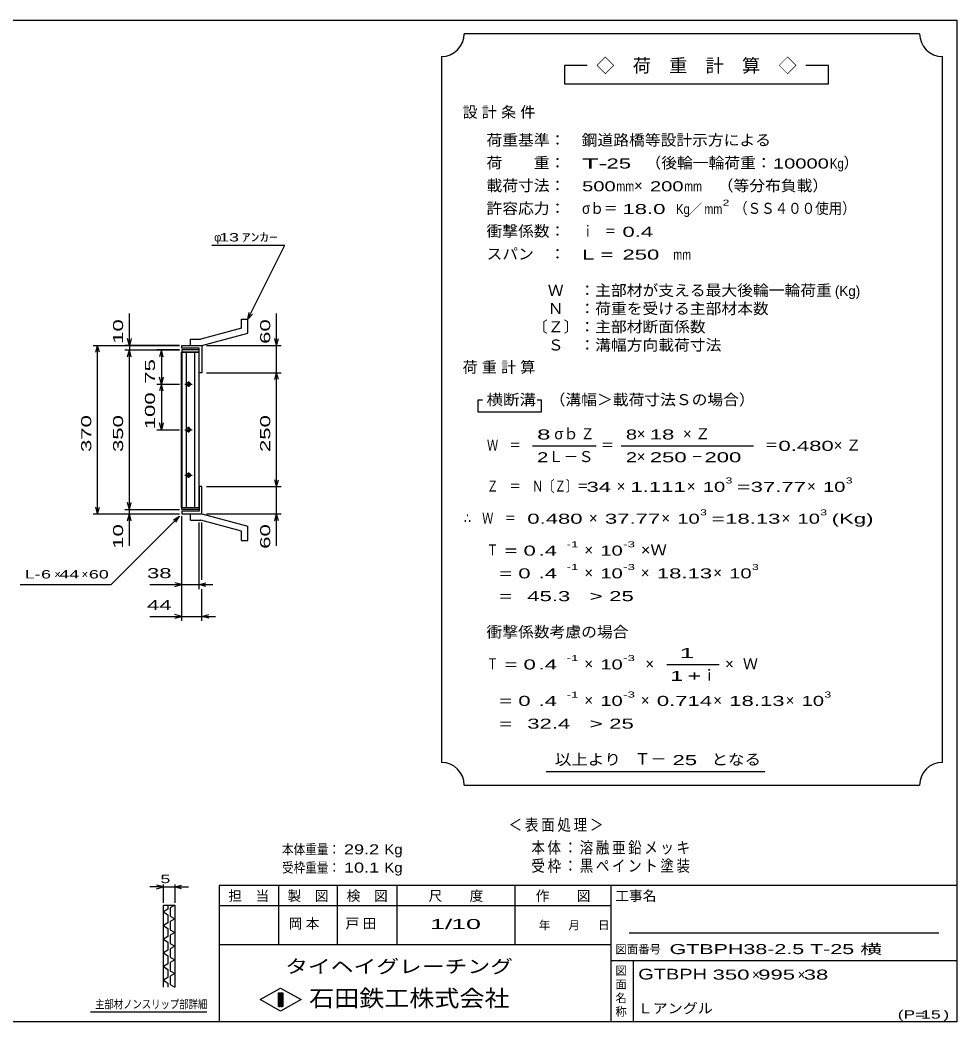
# Model space of a CAD drawing. Units: millimetres, scale not verified. Extents: x -1820 to 1731, y -1282 to 1054.
# Drawn here: x -326 to 1731, y -1146 to 1054 of the extents above; entities that cross this region are included whole.
import ezdxf
from ezdxf.enums import TextEntityAlignment as Align

# ---------------------------------------------------------------- set-up
doc = ezdxf.new("R2010")
doc.units = ezdxf.units.MM
doc.header["$LTSCALE"] = 10
for name, color, linetype, lineweight in [('0_2', 150, 'Continuous', 25), ('16', 3, 'Continuous', 25), ('19', 6, 'Continuous', 25), ('22', 4, 'Continuous', 25), ('24', 2, 'Continuous', 25), ('32', 4, 'Continuous', 25)]:
    doc.layers.add(name, color=color, linetype=linetype, lineweight=lineweight)
doc.styles.add('ベクトル', font='')
doc.styles.get('ベクトル').set_extended_font_data('ベクトル')

msp = doc.modelspace()

# ---------------------------------------------------------------- linework, layer by layer
at = {"layer": '0_2'}
for p, q in [((-1729, 1053.5), (1731, 1053.5)), ((1731, 1053.5), (1731, -1146.5)), ((1731, -846.5), (111, -846.5)), ((111, -846.5), (111, -1146.5)), ((241, -846.5), (241, -976.5)), ((371, -976.5), (371, -846.5)), ((501, -846.5), (501, -976.5)), ((761, -976.5), (761, -846.5)), ((971, -846.5), (971, -1146.5)), ((971, -891.5), (111, -891.5)), ((1691, -951.5), (1011, -951.5)), ((111, -976.5), (971, -976.5)), ((971, -1011.5), (1731, -1011.5)), ((1021, -1146.5), (1021, -1011.5)), ((201, -1097.5), (246, -1072.5)), ((246, -1072.5), (291, -1097.5)), ((246, -1122.5), (201, -1097.5)), ((241, -1082.5), (251, -1082.5)), ((241, -1112.5), (241, -1082.5)), ((241, -1082.5), (243, -1082.5)), ((243, -1082.5), (243, -1112.5)), ((245, -1112.5), (245, -1082.5)), ((245, -1082.5), (247, -1082.5)), ((291, -1097.5), (246, -1122.5)), ((247, -1082.5), (247, -1112.5)), ((249, -1112.5), (249, -1082.5)), ((249, -1082.5), (251, -1082.5)), ((251, -1082.5), (251, -1112.5)), ((251, -1082.5), (251, -1112.5)), ((251, -1112.5), (241, -1112.5)), ((243, -1112.5), (245, -1112.5)), ((247, -1112.5), (249, -1112.5)), ((1731, -1146.5), (-1729, -1146.5))]:
    msp.add_line(p, q, dxfattribs=at)
at = {"layer": '16'}
for p, q in [((28.3, -16.5), (28.3, 324.5)), ((28.3, 324.5), (29, 324.5)), ((67, 329), (29, 329)), ((29, 329), (29, 324.5)), ((29, 324.5), (67, 324.5)), ((29, 324.5), (29, -16.5)), ((67, 324.5), (29, 324.5)), ((38.5, 324.5), (38.5, -16.5)), ((57.5, -16.5), (57.5, 324.5)), ((67, 324.5), (67, 329)), ((67, -16.5), (67, 324.5)), ((35.5, 254), (51.5, 254)), ((45.5, 257), (41.5, 257)), ((41.5, 251), (45.5, 251)), ((43.5, 260), (43.5, 248)), ((35.5, 154), (51.5, 154)), ((45.5, 157), (41.5, 157)), ((43.5, 160), (43.5, 148)), ((41.5, 151), (45.5, 151)), ((35.5, 54), (51.5, 54)), ((45.5, 57), (41.5, 57)), ((41.5, 51), (45.5, 51)), ((43.5, 60), (43.5, 48)), ((29, -16.5), (28.3, -16.5)), ((29, -16.5), (67, -16.5)), ((29, -21), (29, -16.5)), ((29, -16.5), (67, -16.5)), ((67, -21), (29, -21)), ((67, -16.5), (67, -21))]:
    msp.add_line(p, q, dxfattribs=at)
for centre, radius, start, end in [((41.5, 254), 3, 90, 270), ((43.5, 254), 4, 46.6, 133.4), ((43.5, 254), 4, 226.6, 313.4), ((45.5, 254), 3, 270, 90), ((41.5, 154), 3, 90, 270), ((43.5, 154), 4, 46.6, 133.4), ((45.5, 154), 3, 270, 90), ((43.5, 154), 4, 226.6, 313.4), ((41.5, 54), 3, 90, 270), ((43.5, 54), 4, 46.6, 133.4), ((43.5, 54), 4, 226.6, 313.4), ((45.5, 54), 3, 270, 90)]:
    msp.add_arc(centre, radius, start, end, dxfattribs=at)
at = {"layer": '19'}
for p, q in [((160, 397), (174, 397)), ((160, 377), (160, 397)), ((174, 366), (174, 397)), ((160, 377), (71, 353)), ((48, 353), (71, 353)), ((48, 339), (48, 353)), ((73, 339), (174, 366)), ((29, 333), (29, 339)), ((29, 339), (72, 339)), ((67, 333), (29, 333)), ((48, 339), (73, 339)), ((67, 279), (67, 333)), ((72, 339), (73, 338)), ((73, 338), (73, 279)), ((73, 279), (67, 279)), ((73, 29), (67, 29)), ((67, 29), (67, -25)), ((73, -30), (73, 29)), ((29, -25), (29, -31)), ((67, -25), (29, -25)), ((29, -31), (72, -31)), ((48, -31), (73, -31)), ((48, -45), (48, -31)), ((72, -31), (73, -30)), ((73, -31), (174, -58)), ((48, -45), (71, -45)), ((160, -69), (71, -45)), ((174, -89), (174, -58)), ((160, -89), (160, -69)), ((160, -89), (174, -89))]:
    msp.add_line(p, q, dxfattribs=at)
at = {"layer": '22'}
for p, q in [((95, 559), (255, 559)), ((174, 397), (255, 559)), ((-86, 339), (-86, 409)), ((174, 397), (177, 411.6)), ((174, 397), (184, 408)), ((237, 339), (237, 409)), ((-86, 339), (-90, 354)), ((-82, 354), (-86, 339)), ((237, 339), (233, 354)), ((237, 339), (241, 354)), ((-166, 339), (24, 339)), ((-160, 324), (-156, 339)), ((-152, 324), (-156, 339)), ((-156, -31), (-156, 339)), ((24, 339), (-96, 339)), ((-86, 339), (-86, 329)), ((83, 339), (247, 339)), ((237, 279), (237, 339)), ((-96, 329), (24, 329)), ((-90, 314), (-86, 329)), ((-82, 314), (-86, 329)), ((-86, -21), (-86, 329)), ((24, 329), (-26, 329)), ((-16, 329), (-20, 314)), ((-12, 314), (-16, 329)), ((-16, 329), (-16, 254)), ((-16, 254), (-20, 269)), ((-12, 269), (-16, 254)), ((83, 279), (247, 279)), ((233, 264), (237, 279)), ((241, 264), (237, 279)), ((237, 29), (237, 279)), ((-26, 254), (24, 254)), ((-16, 254), (-20, 239)), ((-12, 239), (-16, 254)), ((-16, 254), (-16, 154)), ((-26, 154), (24, 154)), ((-16, 154), (-20, 169)), ((-12, 169), (-16, 154)), ((237, 29), (233, 44)), ((237, 29), (241, 44)), ((83, 29), (247, 29)), ((237, -31), (237, 29)), ((-156, -31), (-160, -16)), ((-156, -31), (-152, -16)), ((-96, -21), (24, -21)), ((-86, -21), (-90, -6)), ((-86, -21), (-82, -6)), ((-86, -31), (-86, -21)), ((-166, -31), (24, -31)), ((-126, -186), (24, -36)), ((-96, -31), (24, -31)), ((-90, -46), (-86, -31)), ((-82, -46), (-86, -31)), ((-86, -101), (-86, -31)), ((11, -44), (24, -36)), ((16, -49), (24, -36)), ((29, -196), (29, -36)), ((29, -266), (29, -36)), ((83, -31), (247, -31)), ((233, -46), (237, -31)), ((241, -46), (237, -31)), ((237, -101), (237, -31)), ((67, -196), (67, -50)), ((73, -176), (73, -50)), ((-326, -186), (-126, -186)), ((-41, -186), (29, -186)), ((29, -186), (14, -182)), ((14, -190), (29, -186)), ((29, -186), (67, -186)), ((67, -186), (82, -182)), ((82, -190), (67, -186)), ((67, -186), (97, -186)), ((73, -266), (73, -196)), ((-41, -256), (29, -256)), ((29, -256), (14, -252)), ((14, -260), (29, -256)), ((29, -256), (73, -256)), ((73, -256), (88, -252)), ((88, -260), (73, -256)), ((73, -256), (103, -256))]:
    msp.add_line(p, q, dxfattribs=at)
at = {"layer": '24', "color": 4}
for p, q in [((1649, 1023.5), (649, 1023.5)), ((599, 973.5), (599, -576.5)), ((1699, -576.5), (1699, 973.5)), ((919, 953.5), (869, 953.5)), ((869, 953.5), (869, 913.5)), ((1449, 953.5), (1399, 953.5)), ((1449, 913.5), (1449, 953.5)), ((869, 913.5), (1449, 913.5)), ((689, 218.5), (679, 218.5)), ((679, 218.5), (679, 193.5)), ((819, 218.5), (809, 218.5)), ((819, 193.5), (819, 218.5)), ((679, 193.5), (819, 193.5)), ((799, 118.5), (939, 118.5)), ((994, 118.5), (1284, 118.5)), ((1094, -361.5), (1209, -361.5)), ((829, -596.5), (1309, -596.5)), ((649, -626.5), (1649, -626.5))]:
    msp.add_line(p, q, dxfattribs=at)
for centre, start, end in [((599, 1023.5), 270, 0), ((1699, 1023.5), 180, 270), ((599, -626.5), 0, 90), ((1699, -626.5), 90, 180)]:
    msp.add_arc(centre, 50, start, end, dxfattribs=at)
at = {"layer": '32'}
for p, q in [((-11.4, -850), (-41.4, -850)), ((-11.4, -850), (-26.4, -846)), ((-26.4, -854), (-11.4, -850)), ((-11.4, -885), (-11.4, -845)), ((-11.4, -850), (13.6, -850)), ((13.6, -845), (13.6, -885)), ((13.6, -850), (28.6, -846)), ((28.6, -854), (13.6, -850)), ((13.6, -850), (43.6, -850)), ((-11.4, -890), (13.6, -890)), ((-11.4, -1070), (-11.4, -890)), ((-1.4, -899), (-11.4, -905)), ((-1.4, -890), (-1.4, -899)), ((13.6, -890), (3.6, -896)), ((3.6, -896), (3.6, -914)), ((13.6, -890), (13.6, -1070)), ((-11.4, -905), (-1.4, -911)), ((-1.4, -911), (-1.4, -929)), ((3.6, -914), (13.6, -920)), ((13.6, -920), (3.6, -926)), ((-1.4, -929), (-11.4, -935)), ((-11.4, -935), (-1.4, -941)), ((-1.4, -941), (-1.4, -959)), ((3.6, -926), (3.6, -944)), ((3.6, -944), (13.6, -950)), ((-1.4, -959), (-11.4, -965)), ((-11.4, -965), (-1.4, -971)), ((13.6, -950), (3.6, -956)), ((3.6, -956), (3.6, -974)), ((-1.4, -989), (-11.4, -995)), ((-1.4, -971), (-1.4, -989)), ((3.6, -974), (13.6, -980)), ((13.6, -980), (3.6, -986)), ((3.6, -986), (3.6, -1004)), ((-11.4, -995), (-1.4, -1001)), ((-1.4, -1001), (-1.4, -1019)), ((3.6, -1004), (13.6, -1010)), ((13.6, -1010), (3.6, -1016)), ((-1.4, -1019), (-11.4, -1025)), ((-11.4, -1025), (-1.4, -1031)), ((-1.4, -1031), (-1.4, -1049)), ((3.6, -1016), (3.6, -1034)), ((3.6, -1034), (13.6, -1040)), ((-1.4, -1049), (-11.4, -1055)), ((-11.4, -1055), (-1.4, -1061)), ((13.6, -1040), (3.6, -1046)), ((3.6, -1046), (3.6, -1064)), ((-1.4, -1061), (-1.4, -1070)), ((3.6, -1064), (13.6, -1070)), ((83.6, -1125), (-171.4, -1125))]:
    msp.add_line(p, q, dxfattribs=at)

# ---------------------------------------------------------------- texts
at = {"layer": '0_2', "style": 'ベクトル'}
for s, height, p in [('担\u3000当', 21.99, (131, -869.5)), ('製\u3000図', 21.99, (261, -869.5)), ('検\u3000図', 21.99, (391, -869.5)), ('尺\u3000\u3000度', 21.99, (571, -869.5)), ('作\u3000\u3000図', 21.99, (806, -869.5)), ('工事名', 21.99, (981, -869.5)), ('年', 18.3, (813, -934)), ('月', 18.3, (878, -934)), ('日', 18.3, (943, -934)), ('図面番号', 18.33, (981, -987)), ('図', 18.3, (981, -1034)), ('面', 18.3, (981, -1064)), ('名', 18.3, (981, -1094)), ('称', 18.3, (981, -1124))]:
    msp.add_text(s, height=height, dxfattribs=at).set_placement(p, align=Align.MIDDLE_LEFT)
at = {"layer": '0_2', "color": 222, "style": 'ベクトル'}
for s, height, width, p in [('タイヘイグレーチング', 29.33, 1.25, (256, -1024.5)), ('石田鉄工株式会社', 36.66, 1.1, (308.5, -1094.5))]:
    msp.add_text(s, height=height, dxfattribs=dict(at, width=width)).set_placement(p, align=Align.MIDDLE_LEFT)
at = {"layer": '22', "color": 2, "style": 'ベクトル'}
for s, height, p in [('φ', 18.3, (100, 576.5)), ('×', 18.3, (-251, -163.5)), ('×', 18.3, (-191, -163.5)), ('×', 22, (1281, -1042.5)), ('×', 22, (1381, -1042.5))]:
    msp.add_text(s, height=height, dxfattribs=at).set_placement(p, align=Align.MIDDLE_LEFT)
for s, height, width, p in [(' 13 ', 18.33, 1.6, (100, 576.5)), ('ｱﾝｶｰ', 18.33, 1.6, (160, 576.5)), (' 38 ', 21.99, 1.65, (-61, -161)), ('L-', 18.33, 1.6, (-316, -163.5)), (' 6 ', 18.33, 1.6, (-291, -163.5)), (' 44 ', 18.33, 1.6, (-251, -163.5)), (' 60 ', 18.33, 1.6, (-186, -163.5)), (' 44 ', 21.99, 1.65, (-61, -231)), ('本体重量：', 21.99, 0.85, (249, -767.5)), (' 29.2', 21.99, 1.35, (374, -767.5)), ('Kg', 21.99, 1.1, (474, -767.5)), ('受枠重量：', 21.99, 0.85, (249, -807.5)), (' 10.1', 21.99, 1.35, (374, -807.5)), ('Kg', 21.99, 1.1, (474, -807.5)), ('1/', 21.99, 2, (574, -931.5)), (' 10 ', 21.99, 2, (604, -931.5)), ('GTBPH38-2.5 T-25 横            ', 21.99, 1.6, (1100, -986.5)), ('GTBPH', 23.46, 1.4, (1031, -1041.5)), (' 350 ', 21.99, 1.65, (1181, -1042.5)), (' 995 ', 21.99, 1.65, (1281, -1042.5)), (' 38 ', 21.99, 1.65, (1381, -1042.5)), ('Ｌアングル', 21.99, 1.1, (1030, -1116.5)), ('(P=', 18.33, 1.55, (1601, -1130)), (' 15 ', 18.33, 1.6, (1641, -1130)), (')', 18.3, 1.6, (1701, -1130))]:
    msp.add_text(s, height=height, dxfattribs=dict(at, width=width)).set_placement(p, align=Align.MIDDLE_LEFT)
at = {"layer": '22', "color": 2, "style": 'ベクトル', "width": 1.65}
for s, p in [(' 10 ', (-111, 329)), (' 60 ', (212, 329)), (' 75 ', (-41, 241.5)), (' 100 ', (-41, 141.5)), (' 370 ', (-181, 91.5)), (' 350 ', (-111, 91.5)), (' 250 ', (212, 91.5)), (' 10 ', (-111, -121)), (' 60 ', (212, -121))]:
    msp.add_text(s, height=21.99, rotation=90, dxfattribs=at).set_placement(p, align=Align.MIDDLE_LEFT)
at = {"layer": '22', "color": 2, "attachment_point": 4, "style": 'ベクトル'}
for s, insert, char_height in [('\\T1.2;\\W0.85;＜表面処理＞', (746.5, -715), 25.66), ('\\T1.19;\\W0.85;本体：溶融亜鉛メッキ', (796.5, -765), 25.66), ('\\T1.19;\\W0.85;受枠：黒ペイント塗装', (796.5, -805), 25.66), ('\\T1.25;岡本\u3000', (263.5, -931.5), 21.99), ('\\T1.25;戸田\u3000', (388.5, -931.5), 21.99)]:
    msp.add_mtext(s, dxfattribs=dict(at, insert=insert, char_height=char_height))
at = {"layer": '24', "style": 'ベクトル'}
for s, height, p in [('◇\u3000荷\u3000重\u3000計\u3000算\u3000◇', 29.33, (939, 953.5)), ('）', 24.2, (1482, 740)), ('×', 24.2, (1022, 690)), ('／', 22, (1141.5, 638.5)), ('(Kg)', 21.99, (1463, 458.5)), ('σｂ', 24.19, (847, 145)), ('×', 24.2, (1028, 145)), ('Ｌ－Ｓ', 24.19, (834, 95)), ('×', 24.2, (1028, 95)), ('×', 24.2, (984, 30)), ('×', 24.2, (1138, 30)), ('×', 24.2, (1402, 30)), ('×', 24.2, (923, -40)), ('×', 24.2, (1082, -40)), ('×', 24.2, (1346, -40)), ('×', 24.2, (913, -110)), ('×', 24.2, (913, -160)), ('×', 24.2, (1037, -160)), ('×', 24.2, (1196, -160)), ('Ｗ', 24.2, (1261, -360)), ('×', 24.2, (913, -360)), ('×', 24.2, (1047, -360)), ('ｉ', 24.2, (1170.5, -385)), ('×', 24.2, (1222, -360)), ('×', 24.2, (913, -440)), ('×', 24.2, (1037, -440)), ('×', 24.2, (1196, -440)), ('×', 24.2, (1355, -440)), ('Ｔ－', 25.66, (1023, -569))]:
    msp.add_text(s, height=height, dxfattribs=at).set_placement(p, align=Align.MIDDLE_LEFT)
for s, height, width, p in [('荷重基準：\u3000', 24.19, 1.05, (698, 790)), ('鋼道路橋等設計示方による', 24.19, 1.05, (907, 790)), ('荷\u3000\u3000重：\u3000', 24.19, 1.05, (698, 740)), ('T-', 21.99, 2, (908, 738.5)), (' 25 ', 21.99, 1.65, (948, 738.5)), ('（後輪一輪荷重：', 24.19, 1.05, (1047, 740)), ('10000', 21.99, 1.5, (1327, 738.5)), ('Kg', 21.99, 0.85, (1452, 738.5)), ('載荷寸法：\u3000', 24.19, 1.05, (698, 690)), ('\u3000（等分布負載）', 24.19, 1.05, (1171, 690)), ('500', 21.99, 1.5, (908, 688.5)), ('mm', 21.99, 0.8, (983, 688.5)), ('200', 21.99, 1.5, (1057, 688.5)), ('mm', 21.99, 0.8, (1132, 688.5)), ('許容応力：\u3000', 24.19, 1.05, (698, 640)), ('σｂ＝', 24.19, 0.9, (908, 640)), (' 18.0', 21.99, 1.65, (983, 638.5)), ('Kg', 21.99, 0.85, (1114, 638.5)), ('mm', 21.99, 0.8, (1176.5, 638.5)), ('2', 13.2, 1.5, (1216.5, 652.5)), ('（ＳＳ４００使用）', 24.19, 0.9, (1241.5, 640)), ('衝撃係数：\u3000', 24.19, 1.05, (698, 590)), ('ｉ\u3000＝', 24.19, 0.75, (908, 590)), (' 0.4', 21.99, 1.65, (983, 588.5)), ('スパン\u3000：\u3000', 24.19, 1.05, (698, 540)), ('L =', 21.99, 1.65, (908, 538.5)), (' 250 ', 21.99, 1.65, (983, 538.5)), ('mm', 21.99, 0.8, (1108, 538.5)), ('\u3000Ｗ\u3000：主部材が支える最大後輪一輪荷重', 24.19, 1.05, (798, 460)), ('\u3000Ｎ\u3000：荷重を受ける主部材本数', 24.19, 1.05, (798, 420)), ('〔Ｚ〕：主部材断面係数', 24.19, 1.05, (798, 380)), ('\u3000Ｓ\u3000：溝幅方向載荷寸法', 24.19, 1.05, (798, 340)), ('横断溝', 24.19, 1.1, (698, 220)), ('\u3000（溝幅＞載荷寸法Ｓの場合）', 24.19, 1.05, (802, 220)), ('8', 22, 1.8, (809, 143.5)), ('Ｚ', 24.2, 0.9, (905, 145)), ('8', 22, 1.5, (1004, 143.5)), (' 18 ', 21.99, 1.65, (1043, 143.5)), ('Ｗ\u3000＝', 24.19, 0.75, (699, 120)), ('＝', 24.2, 0.9, (949, 120)), ('＝', 24.2, 0.9, (1309, 120)), ('0.480', 21.99, 1.65, (1339, 118.5)), ('2', 22, 1.5, (809, 93.5)), ('2', 22, 1.5, (1004, 93.5)), (' 250 ', 21.99, 1.65, (1043, 93.5)), ('－', 24.2, 0.75, (1148, 95)), (' 200 ', 21.99, 1.65, (1163, 93.5)), ('Ｚ\u3000＝\u3000Ｎ〔Ｚ〕＝', 24.19, 0.75, (699, 30)), ('3', 13.2, 1.5, (1223, 42.5)), ('3', 13.2, 1.5, (1487, 42.5)), (' 34 ', 21.99, 1.65, (904, 28.5)), ('1.111', 21.99, 1.65, (1014, 28.5)), ('10', 21.99, 1.5, (1173, 28.5)), ('=', 22, 1.7, (1248, 28.5)), ('37.77', 21.99, 1.65, (1278, 28.5)), ('10', 21.99, 1.5, (1437, 28.5)), ('3', 13.2, 1.5, (1167, -27.5)), ('3', 13.2, 1.5, (1431, -27.5)), ('∴\u3000Ｗ\u3000＝', 24.19, 0.75, (649, -40)), (' 0.480', 21.99, 1.65, (774, -41.5)), ('37.77', 21.99, 1.65, (958, -41.5)), ('10', 21.99, 1.5, (1117, -41.5)), ('=', 22, 1.7, (1192, -41.5)), ('18.13', 21.99, 1.65, (1222, -41.5)), ('10', 21.99, 1.5, (1381, -41.5)), ('(Kg)', 21.99, 1.65, (1456, -41.5)), ('Ｔ', 24.2, 0.75, (699, -110)), (' = 0', 21.99, 1.65, (724, -111.5)), (' .4 ', 21.99, 1.65, (799, -111.5)), ('-1', 13.2, 1.65, (874, -97.5)), ('10', 21.99, 1.5, (948, -111.5)), ('-3', 13.2, 1.65, (998, -97.5)), ('×Ｗ', 24.19, 1.1, (1037, -110)), ('  = 0', 21.99, 1.65, (699, -161.5)), (' .4 ', 21.99, 1.65, (799, -161.5)), ('-1', 13.2, 1.65, (874, -147.5)), ('10', 21.99, 1.5, (948, -161.5)), ('-3', 13.2, 1.65, (998, -147.5)), ('18.13', 21.99, 1.65, (1072, -161.5)), ('10', 21.99, 1.5, (1231, -161.5)), ('3', 13.2, 1.5, (1281, -147.5)), ('  =', 21.99, 1.65, (699, -211.5)), (' 45.3', 21.99, 1.65, (774, -211.5)), ('>', 22, 1.7, (924, -211.5)), (' 25 ', 21.99, 1.65, (954, -211.5)), ('衝撃係数考慮の場合', 24.19, 1.05, (698, -290)), ('Ｔ', 24.2, 0.75, (699, -360)), (' = 0', 21.99, 1.65, (724, -361.5)), (' .4 ', 21.99, 1.65, (799, -361.5)), ('-1', 13.2, 1.65, (874, -347.5)), ('10', 21.99, 1.5, (948, -361.5)), ('-3', 13.2, 1.65, (998, -347.5)), ('  = 0', 21.99, 1.65, (699, -441.5)), (' .4 ', 21.99, 1.65, (799, -441.5)), ('-1', 13.2, 1.65, (874, -427.5)), ('10', 21.99, 1.5, (948, -441.5)), ('-3', 13.2, 1.65, (998, -427.5)), ('0.714', 21.99, 1.65, (1072, -441.5)), ('18.13', 21.99, 1.65, (1231, -441.5)), ('10', 21.99, 1.5, (1390, -441.5)), ('3', 13.2, 1.5, (1440, -427.5)), (' 32.4', 21.99, 1.65, (774, -491.5)), ('>', 22, 1.7, (924, -491.5)), (' 25 ', 21.99, 1.65, (954, -491.5)), ('  =', 21.99, 1.65, (699, -491.5)), ('以上より\u3000', 24.19, 1.1, (848, -570)), (' 25 ', 21.99, 1.65, (1093, -571.5)), ('となる', 24.19, 1.1, (1192, -570))]:
    msp.add_text(s, height=height, dxfattribs=dict(at, width=width)).set_placement(p, align=Align.MIDDLE_LEFT)
at = {"layer": '24', "attachment_point": 4, "style": 'ベクトル'}
for s, insert, char_height in [('\\T1.28;設計条件', (645.5, 850), 24.19), ('\\T1.28;荷重計算', (645.5, 290), 24.19), ('\\T1.42;×Ｚ', (1129.5, 145), 24.19), ('\\T1.42;×Ｚ', (1460.5, 120), 24.19), ('\\T1.25;\\W2;\\~1\\~', (1101.5, -336.5), 21.99), ('\\T1.33;\\W1.75;1+', (1101.5, -386.5), 21.99)]:
    msp.add_mtext(s, dxfattribs=dict(at, insert=insert, char_height=char_height))
at = {"layer": '32', "color": 2, "style": 'ベクトル'}
for s, width, p in [(' 5 ', 1.6, (-28.9, -832.5)), ('主部材ノンスリップ部詳細', 0.8, (-161.4, -1107.5))]:
    msp.add_text(s, height=18.33, dxfattribs=dict(at, width=width)).set_placement(p, align=Align.MIDDLE_LEFT)

doc.saveas('drawing.dxf')
